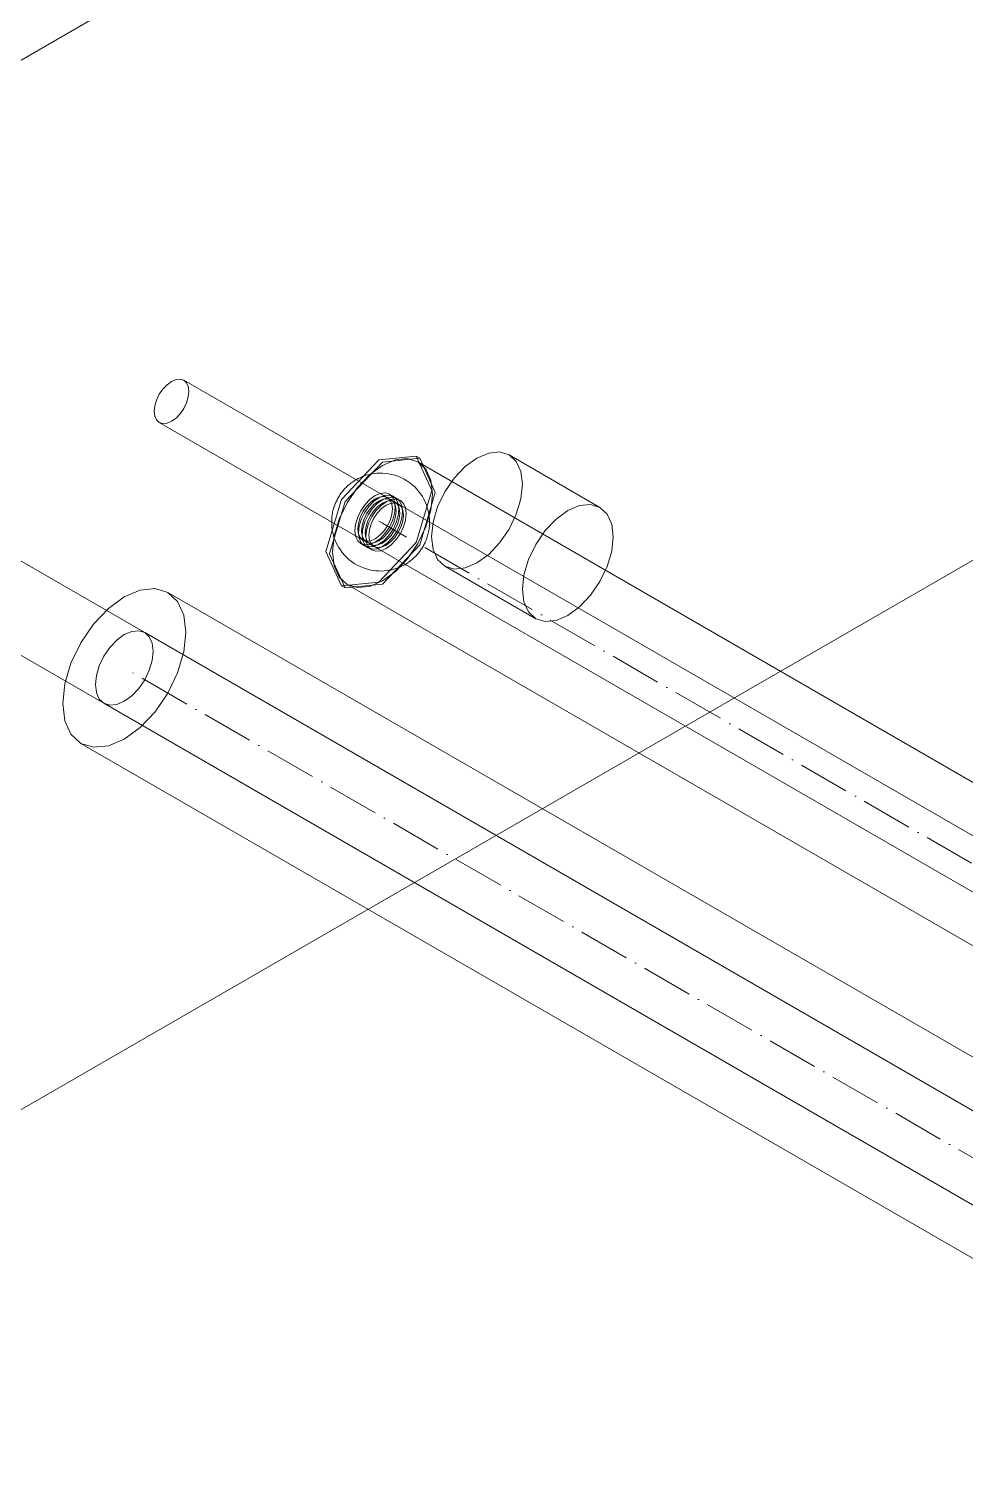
# Model space of a CAD drawing. Header units: millimetres. Extents: x -88595 to 880822, y -1054509 to -148035.
# Drawn here: x 380690.7 to 380872.8, y -315975.1 to -315695.2 of the extents above; entities that cross this region are included whole.
import ezdxf

# ---------------------------------------------------------------- set-up
doc = ezdxf.new("R2010")
doc.units = ezdxf.units.MM
doc.linetypes.add('$12$ADSK_Осевая', pattern=[14, 10, -2, 0, -2])
for name, color, linetype, lineweight in [('Изоляция', 7, 'Continuous', 18), ('Оборудование', 7, 'Continuous', 18), ('Трубопровод', 7, 'Continuous', 18), ('Трубопроводы', 7, 'Continuous', 18)]:
    doc.layers.add(name, color=color, linetype=linetype, lineweight=lineweight)

# ---------------------------------------------------------------- blocks, each defined once
blk = doc.blocks.new('$0$ADSK_Канальный блок кондиционера1 - AD242MJERAB-3267365-В_ОВ3_3')
at = {"layer": 'Оборудование'}
for p, q in [((18017.5, 12209.29), (18510.35, 12493.84)), ((18510.35, 12289.72), (18017.5, 12005.17)), ((18191.7, 12182.79), (18151.39, 12206.06)), ((18146.64, 12197.83), (18186.95, 12174.56)), ((18232.34, 12181.33), (18214.66, 12191.54)), ((18143.79, 12156.97), (18103.49, 12180.24)), ((18202.16, 12169.89), (18219.84, 12159.68)), ((18095.55, 12166.49), (18135.85, 12143.22))]:
    blk.add_line(p, q, dxfattribs=at)
for points in [[(18145.66, 12200, 0), (18145.77, 12201.07, 0), (18146.11, 12202.2, 0), (18146.64, 12203.32, 0), (18147.34, 12204.33, 0), (18148.15, 12205.19, 0), (18149.02, 12205.82, 0), (18149.89, 12206.19, 0), (18150.7, 12206.27, 0), (18151.39, 12206.06, 0), (18151.93, 12205.56, 0), (18152.26, 12204.82, 0), (18152.38, 12203.88, 0)], [(18152.38, 12203.88, 0), (18152.26, 12202.81, 0), (18151.93, 12201.68, 0), (18151.39, 12200.57, 0), (18150.7, 12199.55, 0), (18149.89, 12198.7, 0), (18149.02, 12198.07, 0), (18148.15, 12197.7, 0), (18147.34, 12197.62, 0), (18146.64, 12197.83, 0), (18146.11, 12198.33, 0), (18145.77, 12199.07, 0), (18145.66, 12200, 0)], [(18199.58, 12175.61, 0), (18199.88, 12178.43, 0), (18200.76, 12181.4, 0), (18202.16, 12184.32, 0), (18203.99, 12187, 0), (18206.13, 12189.25, 0), (18208.41, 12190.92, 0), (18210.7, 12191.89, 0), (18212.83, 12192.11, 0), (18214.66, 12191.54, 0), (18216.07, 12190.24, 0), (18216.95, 12188.29, 0), (18217.25, 12185.82, 0)], [(18217.25, 12185.82, 0), (18216.95, 12183, 0), (18216.07, 12180.03, 0), (18214.66, 12177.11, 0), (18212.83, 12174.43, 0), (18210.7, 12172.18, 0), (18208.41, 12170.51, 0), (18206.13, 12169.54, 0), (18203.99, 12169.32, 0), (18202.16, 12169.89, 0), (18200.76, 12171.19, 0), (18199.88, 12173.14, 0), (18199.58, 12175.61, 0)], [(18192.68, 12180.61, 0), (18192.57, 12181.55, 0), (18192.23, 12182.29, 0), (18191.7, 12182.79, 0), (18191, 12183, 0), (18190.19, 12182.92, 0), (18189.32, 12182.55, 0), (18188.45, 12181.92, 0), (18187.64, 12181.06, 0), (18186.95, 12180.05, 0), (18186.41, 12178.93, 0), (18186.08, 12177.8, 0), (18185.96, 12176.73, 0)], [(18185.96, 12176.73, 0), (18186.08, 12175.8, 0), (18186.41, 12175.06, 0), (18186.95, 12174.56, 0), (18187.64, 12174.35, 0), (18188.45, 12174.43, 0), (18189.32, 12174.8, 0), (18190.19, 12175.43, 0), (18191, 12176.28, 0), (18191.7, 12177.3, 0), (18192.23, 12178.41, 0), (18192.57, 12179.54, 0), (18192.68, 12180.61, 0)], [(18234.93, 12175.61, 0), (18234.63, 12178.08, 0), (18233.75, 12180.03, 0), (18232.34, 12181.33, 0), (18230.51, 12181.9, 0), (18228.38, 12181.69, 0), (18226.09, 12180.72, 0), (18223.8, 12179.05, 0), (18221.67, 12176.8, 0), (18219.84, 12174.12, 0), (18218.44, 12171.19, 0), (18217.55, 12168.22, 0), (18217.25, 12165.41, 0)], [(18217.25, 12165.41, 0), (18217.55, 12162.94, 0), (18218.44, 12160.99, 0), (18219.84, 12159.68, 0), (18221.67, 12159.12, 0), (18223.8, 12159.33, 0), (18226.09, 12160.3, 0), (18228.38, 12161.97, 0), (18230.51, 12164.22, 0), (18232.34, 12166.9, 0), (18233.75, 12169.83, 0), (18234.63, 12172.8, 0), (18234.93, 12175.61, 0)], [(18145.44, 12153.34, 0), (18145.25, 12154.91, 0), (18144.69, 12156.15, 0), (18143.79, 12156.97, 0), (18142.63, 12157.33, 0), (18141.28, 12157.2, 0), (18139.82, 12156.58, 0), (18138.37, 12155.52, 0), (18137.02, 12154.09, 0), (18135.85, 12152.39, 0), (18134.96, 12150.53, 0), (18134.4, 12148.64, 0), (18134.21, 12146.85, 0)], [(18134.21, 12146.85, 0), (18134.4, 12145.29, 0), (18134.96, 12144.05, 0), (18135.85, 12143.22, 0), (18137.02, 12142.86, 0), (18138.37, 12143, 0), (18139.82, 12143.61, 0), (18141.28, 12144.67, 0), (18142.63, 12146.1, 0), (18143.79, 12147.8, 0), (18144.69, 12149.66, 0), (18145.25, 12151.55, 0), (18145.44, 12153.34, 0)]]:
    blk.add_polyline3d(points, dxfattribs=at)
blk = doc.blocks.new('$0$ADSK_МедьПайка_Муфта редукционная - Муфта редукционная медная под пайку-3268008-В_ОВ3_3')
at = {"layer": 'Трубопроводы', "color": 190, "true_color": 0x8000ff}
for p, q in [((18192.1, 12183.48), (18191.39, 12183.89)), ((18192.79, 12183.09), (18192.08, 12183.49)), ((18191.7, 12182.79), (18190.99, 12183.2)), ((18193.12, 12181.98), (18192.41, 12182.39)), ((18193.52, 12182.67), (18192.81, 12183.08)), ((18190.03, 12178.27), (18189.32, 12178.67)), ((18186.24, 12174.97), (18186.95, 12174.56)), ((18185.84, 12174.28), (18186.55, 12173.87)), ((18186.53, 12173.88), (18187.23, 12173.46)), ((18187.25, 12173.45), (18187.96, 12173.04)), ((18187.65, 12174.14), (18188.36, 12173.74))]:
    blk.add_line(p, q, dxfattribs=at)
for points in [[(18199.2, 12178.47, 0), (18199.19, 12178.81, 0), (18199.17, 12179.16, 0), (18199.14, 12179.52, 0), (18199.09, 12179.9, 0), (18199.02, 12180.29, 0), (18198.93, 12180.7, 0), (18198.82, 12181.13, 0), (18198.68, 12181.57, 0), (18198.51, 12182.02, 0), (18198.31, 12182.48, 0), (18198.08, 12182.95, 0), (18197.8, 12183.42, 0), (18197.49, 12183.9, 0), (18197.14, 12184.38, 0), (18196.75, 12184.84, 0), (18196.32, 12185.29, 0), (18195.84, 12185.72, 0), (18195.33, 12186.13, 0), (18194.79, 12186.5, 0), (18194.23, 12186.83, 0), (18193.64, 12187.13, 0), (18193.04, 12187.38, 0), (18192.43, 12187.58, 0), (18191.82, 12187.75, 0), (18191.22, 12187.86, 0), (18190.63, 12187.94, 0), (18190.05, 12187.98, 0), (18189.5, 12187.99, 0), (18188.97, 12187.96, 0), (18188.46, 12187.91, 0), (18187.98, 12187.84, 0), (18187.53, 12187.74, 0), (18187.1, 12187.63, 0), (18186.69, 12187.51, 0), (18186.31, 12187.37, 0), (18185.95, 12187.23, 0), (18185.61, 12187.08, 0), (18185.29, 12186.92, 0), (18184.99, 12186.76, 0), (18184.71, 12186.59, 0), (18184.45, 12186.42, 0), (18184.2, 12186.25, 0), (18183.96, 12186.08, 0), (18183.74, 12185.91, 0), (18183.52, 12185.74, 0), (18183.32, 12185.56, 0), (18183.13, 12185.38, 0), (18182.95, 12185.21, 0), (18182.78, 12185.03, 0), (18182.61, 12184.86, 0), (18182.46, 12184.68, 0), (18182.31, 12184.5, 0), (18182.17, 12184.32, 0), (18182.03, 12184.14, 0), (18181.9, 12183.96, 0), (18181.77, 12183.77, 0), (18181.65, 12183.59, 0), (18181.53, 12183.4, 0), (18181.42, 12183.21, 0), (18181.31, 12183.02, 0), (18181.21, 12182.82, 0), (18181.11, 12182.63, 0), (18181.02, 12182.42, 0), (18180.93, 12182.22, 0), (18180.84, 12182.01, 0), (18180.76, 12181.79, 0), (18180.68, 12181.57, 0), (18180.6, 12181.35, 0), (18180.53, 12181.12, 0), (18180.47, 12180.88, 0), (18180.4, 12180.63, 0), (18180.35, 12180.38, 0), (18180.3, 12180.11, 0), (18180.26, 12179.84, 0), (18180.22, 12179.56, 0), (18180.19, 12179.27, 0), (18180.17, 12178.96, 0), (18180.16, 12178.65, 0), (18180.16, 12178.47, 0)], [(18184.69, 12176.82, 0), (18184.82, 12178.07, 0), (18185.22, 12179.39, 0), (18185.84, 12180.68, 0), (18186.65, 12181.87, 0), (18187.6, 12182.87, 0), (18188.62, 12183.61, 0), (18189.63, 12184.05, 0), (18190.58, 12184.14, 0), (18191.39, 12183.89, 0), (18192.01, 12183.31, 0), (18192.41, 12182.44, 0), (18192.54, 12181.35, 0)], [(18191.97, 12181.02, 0), (18191.86, 12181.96, 0), (18191.52, 12182.7, 0), (18190.99, 12183.2, 0), (18190.29, 12183.41, 0), (18189.48, 12183.33, 0), (18188.62, 12182.96, 0), (18187.75, 12182.33, 0), (18186.94, 12181.47, 0), (18186.24, 12180.45, 0), (18185.71, 12179.34, 0), (18185.37, 12178.21, 0), (18185.26, 12177.14, 0)], [(18185.4, 12176.41, 0), (18185.53, 12177.66, 0), (18185.92, 12178.98, 0), (18186.55, 12180.28, 0), (18187.36, 12181.47, 0), (18188.31, 12182.46, 0), (18189.32, 12183.21, 0), (18190.34, 12183.64, 0), (18191.28, 12183.73, 0), (18192.1, 12183.48, 0), (18192.72, 12182.9, 0), (18193.11, 12182.04, 0), (18193.25, 12180.94, 0)], [(18193.25, 12180.94, 0), (18193.11, 12182.04, 0), (18192.72, 12182.9, 0), (18192.1, 12183.48, 0), (18191.28, 12183.73, 0), (18190.34, 12183.64, 0), (18189.32, 12183.21, 0), (18188.31, 12182.46, 0), (18187.36, 12181.47, 0), (18186.55, 12180.28, 0), (18185.92, 12178.98, 0), (18185.53, 12177.66, 0), (18185.4, 12176.41, 0)], [(18193.96, 12180.54, 0), (18193.83, 12181.63, 0), (18193.43, 12182.5, 0), (18192.81, 12183.08, 0), (18192, 12183.33, 0), (18191.05, 12183.24, 0), (18190.03, 12182.81, 0), (18189.01, 12182.06, 0), (18188.06, 12181.06, 0), (18187.25, 12179.87, 0), (18186.62, 12178.57, 0), (18186.23, 12177.25, 0), (18186.1, 12176, 0)], [(18186.1, 12176, 0), (18186.23, 12177.25, 0), (18186.62, 12178.57, 0), (18187.25, 12179.87, 0), (18188.06, 12181.06, 0), (18189.01, 12182.06, 0), (18190.03, 12182.81, 0), (18191.05, 12183.24, 0), (18192, 12183.33, 0), (18192.81, 12183.08, 0), (18193.43, 12182.5, 0), (18193.83, 12181.63, 0), (18193.96, 12180.54, 0)], [(18192.54, 12181.35, 0), (18192.41, 12180.1, 0), (18192.01, 12178.78, 0), (18191.39, 12177.48, 0), (18190.58, 12176.29, 0), (18189.63, 12175.29, 0), (18188.62, 12174.55, 0), (18187.6, 12174.12, 0), (18186.65, 12174.02, 0), (18185.84, 12174.28, 0), (18185.22, 12174.85, 0), (18184.82, 12175.72, 0), (18184.69, 12176.82, 0)], [(18185.26, 12177.14, 0), (18185.37, 12176.21, 0), (18185.71, 12175.46, 0), (18186.24, 12174.97, 0), (18186.94, 12174.75, 0), (18187.75, 12174.83, 0), (18188.62, 12175.2, 0), (18189.48, 12175.84, 0), (18190.29, 12176.69, 0), (18190.99, 12177.71, 0), (18191.52, 12178.82, 0), (18191.86, 12179.95, 0), (18191.97, 12181.02, 0)], [(18193.25, 12180.94, 0), (18193.11, 12179.69, 0), (18192.72, 12178.37, 0), (18192.1, 12177.07, 0), (18191.28, 12175.88, 0), (18190.34, 12174.88, 0), (18189.32, 12174.14, 0), (18188.31, 12173.71, 0), (18187.36, 12173.62, 0), (18186.55, 12173.87, 0), (18185.92, 12174.45, 0), (18185.53, 12175.31, 0), (18185.4, 12176.41, 0)], [(18185.4, 12176.41, 0), (18185.53, 12175.31, 0), (18185.92, 12174.45, 0), (18186.55, 12173.87, 0), (18187.36, 12173.62, 0), (18188.31, 12173.71, 0), (18189.32, 12174.14, 0), (18190.34, 12174.88, 0), (18191.28, 12175.88, 0), (18192.1, 12177.07, 0), (18192.72, 12178.37, 0), (18193.11, 12179.69, 0), (18193.25, 12180.94, 0)], [(18185.96, 12176.73, 0), (18186.08, 12177.8, 0), (18186.41, 12178.93, 0), (18186.95, 12180.05, 0), (18187.64, 12181.06, 0), (18188.45, 12181.92, 0), (18189.32, 12182.55, 0), (18190.19, 12182.92, 0), (18191, 12183, 0), (18191.7, 12182.79, 0), (18192.23, 12182.29, 0), (18192.57, 12181.55, 0), (18192.68, 12180.61, 0)], [(18192.68, 12180.61, 0), (18192.57, 12179.54, 0), (18192.23, 12178.41, 0), (18191.7, 12177.3, 0), (18191, 12176.28, 0), (18190.19, 12175.43, 0), (18189.32, 12174.8, 0), (18188.45, 12174.43, 0), (18187.64, 12174.35, 0), (18186.95, 12174.56, 0), (18186.41, 12175.06, 0), (18186.08, 12175.8, 0), (18185.96, 12176.73, 0)], [(18186.1, 12176, 0), (18186.23, 12174.9, 0), (18186.62, 12174.03, 0), (18187.25, 12173.45, 0), (18188.06, 12173.2, 0), (18189.01, 12173.29, 0), (18190.03, 12173.73, 0), (18191.05, 12174.47, 0), (18192, 12175.47, 0), (18192.81, 12176.66, 0), (18193.43, 12177.96, 0), (18193.83, 12179.28, 0), (18193.96, 12180.54, 0)], [(18193.96, 12180.54, 0), (18193.83, 12179.28, 0), (18193.43, 12177.96, 0), (18192.81, 12176.66, 0), (18192, 12175.47, 0), (18191.05, 12174.47, 0), (18190.03, 12173.73, 0), (18189.01, 12173.29, 0), (18188.06, 12173.2, 0), (18187.25, 12173.45, 0), (18186.62, 12174.03, 0), (18186.23, 12174.9, 0), (18186.1, 12176, 0)], [(18193.4, 12180.21, 0), (18193.28, 12181.15, 0), (18192.94, 12181.89, 0), (18192.41, 12182.39, 0), (18191.71, 12182.6, 0), (18190.9, 12182.52, 0), (18190.03, 12182.15, 0), (18189.16, 12181.52, 0), (18188.35, 12180.66, 0), (18187.65, 12179.64, 0), (18187.11, 12178.53, 0), (18186.78, 12177.39, 0), (18186.66, 12176.32, 0)], [(18194.67, 12180.13, 0), (18194.53, 12181.22, 0), (18194.14, 12182.09, 0), (18193.52, 12182.67, 0), (18192.7, 12182.92, 0), (18191.75, 12182.83, 0), (18190.74, 12182.4, 0), (18189.72, 12181.65, 0), (18188.77, 12180.65, 0), (18187.96, 12179.46, 0), (18187.33, 12178.16, 0), (18186.94, 12176.84, 0), (18186.81, 12175.59, 0)], [(18187.37, 12175.91, 0), (18187.49, 12176.99, 0), (18187.82, 12178.12, 0), (18188.36, 12179.23, 0), (18189.05, 12180.25, 0), (18189.87, 12181.11, 0), (18190.74, 12181.74, 0), (18191.61, 12182.11, 0), (18192.42, 12182.19, 0), (18193.12, 12181.98, 0), (18193.65, 12181.48, 0), (18193.99, 12180.74, 0), (18194.1, 12179.8, 0)], [(18180.16, 12178.47, 0), (18180.16, 12178.13, 0), (18180.18, 12177.78, 0), (18180.21, 12177.42, 0), (18180.26, 12177.04, 0), (18180.33, 12176.64, 0), (18180.42, 12176.24, 0), (18180.53, 12175.81, 0), (18180.67, 12175.37, 0), (18180.84, 12174.92, 0), (18181.04, 12174.46, 0), (18181.28, 12173.99, 0), (18181.55, 12173.51, 0), (18181.86, 12173.04, 0), (18182.21, 12172.56, 0), (18182.6, 12172.1, 0), (18183.04, 12171.65, 0), (18183.51, 12171.22, 0), (18184.02, 12170.81, 0), (18184.56, 12170.44, 0), (18185.13, 12170.11, 0), (18185.71, 12169.81, 0), (18186.32, 12169.56, 0), (18186.92, 12169.36, 0), (18187.53, 12169.19, 0), (18188.13, 12169.08, 0), (18188.72, 12169, 0), (18189.3, 12168.96, 0), (18189.85, 12168.95, 0), (18190.38, 12168.98, 0), (18190.89, 12169.03, 0), (18191.37, 12169.1, 0), (18191.83, 12169.2, 0), (18192.26, 12169.31, 0), (18192.66, 12169.43, 0), (18193.04, 12169.57, 0), (18193.4, 12169.71, 0), (18193.74, 12169.86, 0), (18194.06, 12170.02, 0), (18194.36, 12170.18, 0), (18194.64, 12170.35, 0), (18194.91, 12170.51, 0), (18195.16, 12170.69, 0), (18195.39, 12170.86, 0), (18195.62, 12171.03, 0), (18195.83, 12171.2, 0), (18196.03, 12171.38, 0), (18196.22, 12171.55, 0), (18196.4, 12171.73, 0), (18196.57, 12171.91, 0), (18196.74, 12172.08, 0), (18196.89, 12172.26, 0), (18197.04, 12172.44, 0), (18197.19, 12172.62, 0), (18197.32, 12172.8, 0), (18197.46, 12172.98, 0), (18197.58, 12173.17, 0), (18197.7, 12173.35, 0), (18197.82, 12173.54, 0), (18197.93, 12173.73, 0), (18198.04, 12173.92, 0), (18198.14, 12174.11, 0), (18198.24, 12174.31, 0), (18198.34, 12174.51, 0), (18198.43, 12174.72, 0), (18198.51, 12174.93, 0), (18198.6, 12175.14, 0), (18198.68, 12175.36, 0), (18198.75, 12175.59, 0), (18198.82, 12175.82, 0), (18198.89, 12176.06, 0), (18198.95, 12176.31, 0), (18199, 12176.56, 0), (18199.05, 12176.83, 0), (18199.1, 12177.1, 0), (18199.13, 12177.38, 0), (18199.16, 12177.67, 0), (18199.18, 12177.98, 0), (18199.19, 12178.29, 0), (18199.2, 12178.47, 0)], [(18186.66, 12176.32, 0), (18186.78, 12175.38, 0), (18187.11, 12174.64, 0), (18187.65, 12174.14, 0), (18188.35, 12173.93, 0), (18189.16, 12174.01, 0), (18190.03, 12174.38, 0), (18190.9, 12175.01, 0), (18191.71, 12175.87, 0), (18192.41, 12176.89, 0), (18192.94, 12178.01, 0), (18193.28, 12179.14, 0), (18193.4, 12180.21, 0)], [(18186.81, 12175.59, 0), (18186.94, 12174.49, 0), (18187.33, 12173.62, 0), (18187.96, 12173.04, 0), (18188.77, 12172.79, 0), (18189.72, 12172.88, 0), (18190.74, 12173.32, 0), (18191.75, 12174.06, 0), (18192.7, 12175.06, 0), (18193.52, 12176.25, 0), (18194.14, 12177.55, 0), (18194.53, 12178.87, 0), (18194.67, 12180.13, 0)], [(18194.1, 12179.8, 0), (18193.99, 12178.73, 0), (18193.65, 12177.6, 0), (18193.12, 12176.48, 0), (18192.42, 12175.46, 0), (18191.61, 12174.61, 0), (18190.74, 12173.97, 0), (18189.87, 12173.6, 0), (18189.05, 12173.52, 0), (18188.36, 12173.74, 0), (18187.82, 12174.23, 0), (18187.49, 12174.97, 0), (18187.37, 12175.91, 0)]]:
    blk.add_polyline3d(points, dxfattribs=at)

msp = doc.modelspace()

# ---------------------------------------------------------------- linework, layer by layer
at = {"layer": 'Изоляция', "color": 190, "true_color": 0x8000ff}
for p, q in [((380766.77, -315778.69), (380766.06, -315778.29)), ((380978.64, -315901.93), (380766.37, -315779.38)), ((380752.61, -315803.21), (380964.88, -315925.77)), ((380751.51, -315803.49), (380752.22, -315803.9))]:
    msp.add_line(p, q, dxfattribs=at)
at = {"layer": 'Изоляция', "color": 134, "true_color": 0x00a6a6}
for p, q in [((380961.92, -315945.76), (380717.76, -315804.79)), ((380700.82, -315834.13), (380944.98, -315975.1))]:
    msp.add_line(p, q, dxfattribs=at)
at = {"layer": 'Изоляция', "color": 190, "true_color": 0x8000ff}
for points in [[(380748.5, -315796.83, 0), (380751.51, -315786.69, 0), (380758.78, -315779.01, 0)], [(380759.49, -315779.42, 0), (380752.22, -315787.09, 0), (380749.2, -315797.24, 0)], [(380749.76, -315796.91, 0), (380750.09, -315793.81, 0), (380751.06, -315790.54, 0), (380752.61, -315787.32, 0), (380754.63, -315784.37, 0), (380756.97, -315781.9, 0), (380759.49, -315780.06, 0)], [(380758.78, -315779.01, 0), (380766.06, -315778.29, 0), (380769.07, -315784.95, 0)], [(380769.78, -315785.36, 0), (380766.77, -315778.69, 0), (380759.49, -315779.42, 0)], [(380759.49, -315780.06, 0), (380762.01, -315778.99, 0), (380764.36, -315778.76, 0), (380766.37, -315779.38, 0), (380767.92, -315780.81, 0), (380768.89, -315782.96, 0), (380769.22, -315785.68, 0)], [(380769.07, -315784.95, 0), (380766.06, -315795.09, 0), (380758.78, -315802.77, 0)], [(380759.49, -315803.18, 0), (380766.77, -315795.5, 0), (380769.78, -315785.36, 0)], [(380769.22, -315785.68, 0), (380768.89, -315788.78, 0), (380767.92, -315792.05, 0), (380766.37, -315795.27, 0), (380764.36, -315798.22, 0), (380762.01, -315800.69, 0), (380759.49, -315802.53, 0)], [(380758.78, -315802.77, 0), (380751.51, -315803.49, 0), (380748.5, -315796.83, 0)], [(380749.2, -315797.24, 0), (380752.22, -315803.9, 0), (380759.49, -315803.18, 0)], [(380759.49, -315802.53, 0), (380756.97, -315803.6, 0), (380754.63, -315803.83, 0), (380752.61, -315803.21, 0), (380751.06, -315801.78, 0), (380750.09, -315799.63, 0), (380749.76, -315796.91, 0)]]:
    msp.add_polyline3d(points, dxfattribs=at)
at = {"layer": 'Изоляция', "color": 134, "true_color": 0x00a6a6}
for points in [[(380697.31, -315826.38, 0), (380697.72, -315822.56, 0), (380698.91, -315818.54, 0), (380700.82, -315814.57, 0), (380703.3, -315810.94, 0), (380706.19, -315807.89, 0), (380709.29, -315805.63, 0)], [(380709.29, -315805.63, 0), (380712.39, -315804.31, 0), (380715.28, -315804.03, 0), (380717.76, -315804.79, 0), (380719.66, -315806.56, 0), (380720.86, -315809.2, 0), (380721.26, -315812.55, 0)], [(380721.26, -315812.55, 0), (380720.86, -315816.36, 0), (380719.66, -315820.39, 0), (380717.76, -315824.35, 0), (380715.28, -315827.98, 0), (380712.39, -315831.03, 0), (380709.29, -315833.3, 0)], [(380709.29, -315833.3, 0), (380706.19, -315834.61, 0), (380703.3, -315834.9, 0), (380700.82, -315834.13, 0), (380698.91, -315832.37, 0), (380697.72, -315829.72, 0), (380697.31, -315826.38, 0)]]:
    msp.add_polyline3d(points, dxfattribs=at)
at = {"layer": 'Трубопровод', "color": 190, "true_color": 0x8000ff}
for p, q in [((380974.14, -315909.73), (380761.87, -315787.17)), ((380757.11, -315795.42), (380969.38, -315917.97))]:
    msp.add_line(p, q, dxfattribs=at)
at = {"layer": 'Трубопровод', "color": 190, "linetype": '$12$ADSK_Осевая', "true_color": 0x8000ff}
msp.add_line((380971.76, -315913.85), (380759.49, -315791.3), dxfattribs=at)
msp.add_line((380971.76, -315913.85), (380759.49, -315791.3), dxfattribs=at)
at = {"layer": 'Трубопровод', "color": 134, "true_color": 0x00a6a6}
for p, q in [((380957.42, -315953.56), (380713.26, -315812.59)), ((380705.32, -315826.34), (380949.48, -315967.31))]:
    msp.add_line(p, q, dxfattribs=at)
at = {"layer": 'Трубопровод', "color": 134, "linetype": '$12$ADSK_Осевая', "true_color": 0x00a6a6}
msp.add_line((380953.45, -315960.43), (380709.29, -315819.46), dxfattribs=at)
msp.add_line((380953.45, -315960.43), (380709.29, -315819.46), dxfattribs=at)
at = {"layer": 'Трубопровод', "color": 190, "true_color": 0x8000ff}
for points in [[(380756.13, -315793.24, 0), (380756.24, -315792.17, 0), (380756.58, -315791.03, 0), (380757.11, -315789.92, 0), (380757.81, -315788.9, 0), (380758.62, -315788.04, 0), (380759.49, -315787.41, 0)], [(380759.49, -315787.41, 0), (380760.36, -315787.04, 0), (380761.17, -315786.96, 0), (380761.87, -315787.17, 0), (380762.41, -315787.67, 0), (380762.74, -315788.41, 0), (380762.86, -315789.35, 0)], [(380762.86, -315789.35, 0), (380762.74, -315790.42, 0), (380762.41, -315791.56, 0), (380761.87, -315792.67, 0), (380761.17, -315793.69, 0), (380760.36, -315794.55, 0), (380759.49, -315795.18, 0)], [(380759.49, -315795.18, 0), (380758.62, -315795.55, 0), (380757.81, -315795.63, 0), (380757.11, -315795.42, 0), (380756.58, -315794.92, 0), (380756.24, -315794.18, 0), (380756.13, -315793.24, 0)]]:
    msp.add_polyline3d(points, dxfattribs=at)
at = {"layer": 'Трубопровод', "color": 134, "true_color": 0x00a6a6}
for points in [[(380703.67, -315822.71, 0), (380703.86, -315820.92, 0), (380704.42, -315819.03, 0), (380705.32, -315817.17, 0), (380706.48, -315815.47, 0), (380707.83, -315814.04, 0), (380709.29, -315812.98, 0)], [(380709.29, -315812.98, 0), (380710.74, -315812.36, 0), (380712.09, -315812.23, 0), (380713.26, -315812.59, 0), (380714.15, -315813.42, 0), (380714.71, -315814.66, 0), (380714.9, -315816.22, 0)], [(380714.9, -315816.22, 0), (380714.71, -315818.01, 0), (380714.15, -315819.9, 0), (380713.26, -315821.76, 0), (380712.09, -315823.46, 0), (380710.74, -315824.89, 0), (380709.29, -315825.95, 0)], [(380709.29, -315825.95, 0), (380707.83, -315826.57, 0), (380706.48, -315826.7, 0), (380705.32, -315826.34, 0), (380704.42, -315825.51, 0), (380703.86, -315824.27, 0), (380703.67, -315822.71, 0)]]:
    msp.add_polyline3d(points, dxfattribs=at)

# ---------------------------------------------------------------- block references
at = {"layer": 'Оборудование'}
msp.add_blockref('$0$ADSK_Канальный блок кондиционера1 - AD242MJERAB-3267365-В_ОВ3_3', (362569.46, -327969.56), dxfattribs=at)
at = {"layer": 'Трубопроводы', "color": 190, "true_color": 0x8000ff}
msp.add_blockref('$0$ADSK_МедьПайка_Муфта редукционная - Муфта редукционная медная под пайку-3268008-В_ОВ3_3', (362569.46, -327969.56), dxfattribs=at)

doc.saveas('drawing.dxf')
